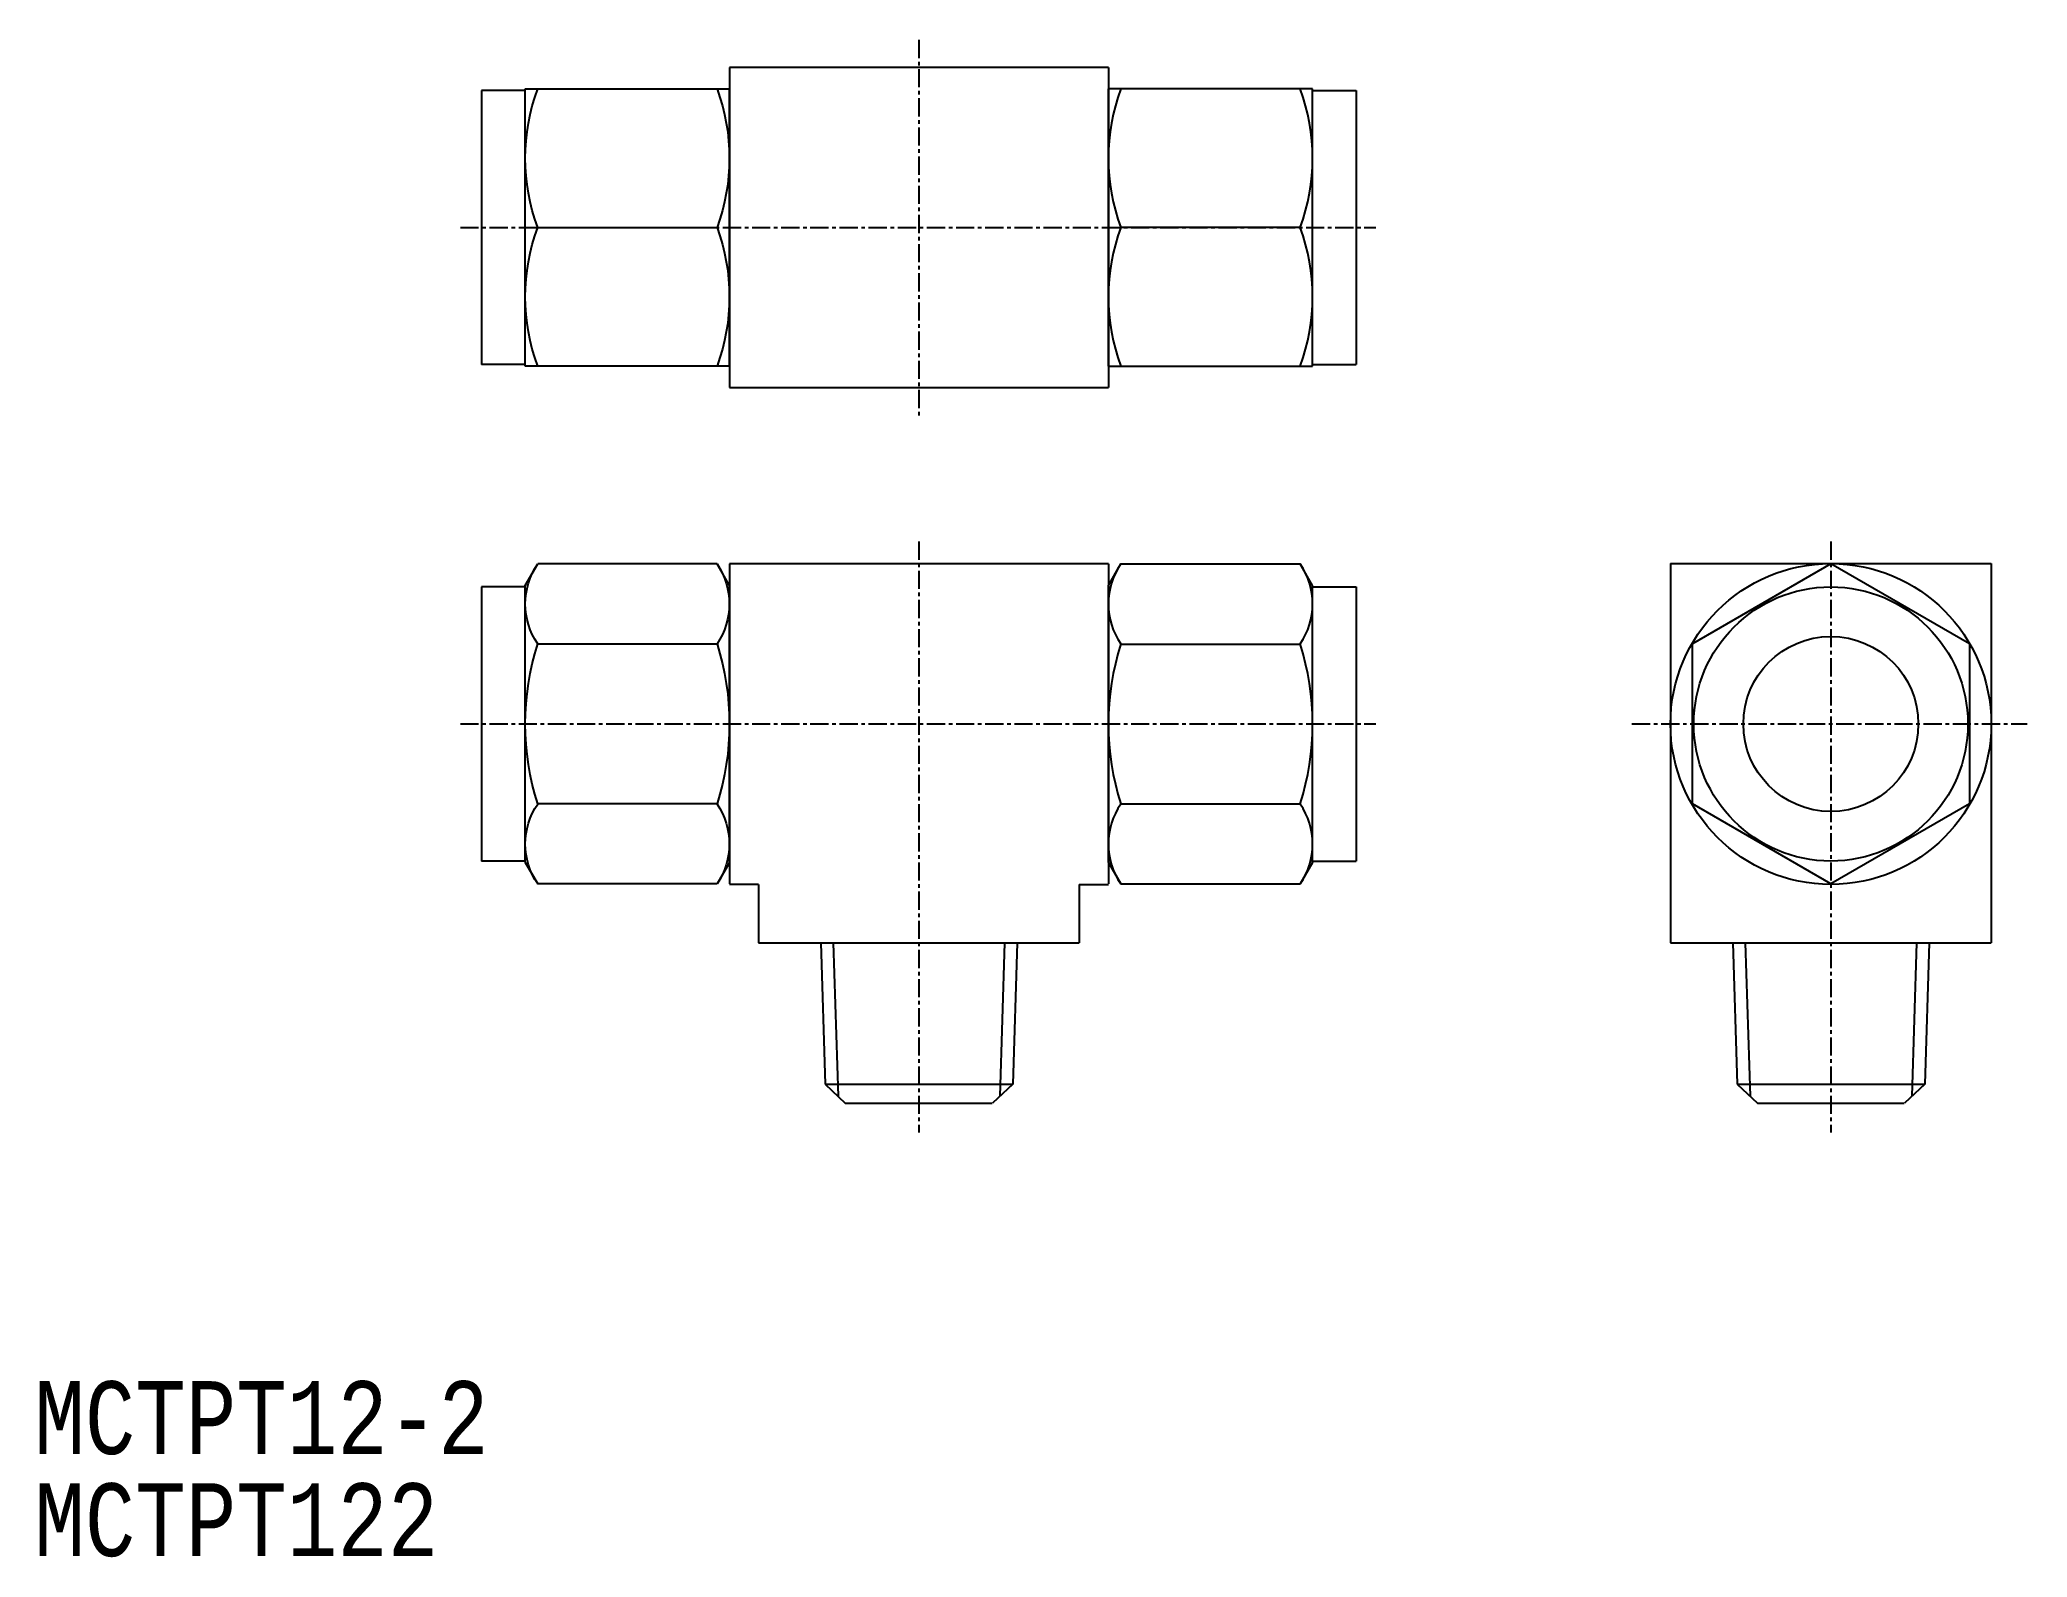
# Model space of a CAD drawing. Extents: x 60 to 196, y 153 to 258.
import ezdxf

# ---------------------------------------------------------------- set-up
doc = ezdxf.new("R2010")
doc.units = 0
doc.linetypes.add('CENTER', pattern=[2, 1.25, -0.25, 0.25, -0.25])
doc.layers.get('0').update_dxf_attribs({"linetype": 'CONTINUOUS'})
doc.layers.add('CENTER', color=1, linetype='CENTER')
doc.styles.add('HEKANJI', font='monotxt.shx', dxfattribs={"width": 0.715, "height": 3.2, "bigfont": 'bigfont.shx'})

# ---------------------------------------------------------------- blocks, each defined once
blk = doc.blocks.new('A$C30516091')
for p, q in [((0, -9.5), (0, 9.5)), ((14, 9.5), (0, 9.5)), ((14, -9.5), (14, 9.5)), ((13.15, 0), (0.85, 0)), ((0, -9.5), (14, -9.5))]:
    blk.add_line(p, q)
for centre, start, end in [((13.72, 4.75), 159.7438, 200.2562), ((0.28, 4.75), 339.7438, 20.2562), ((13.72, -4.75), 159.7438, 200.2562), ((0.28, -4.75), 339.7438, 20.2562)]:
    blk.add_arc(centre, 13.72, start, end)
blk = doc.blocks.new('A$C13CA6C61')
for p, q in [((0, 9.5), (0.85, 10.97)), ((14, 9.5), (13.15, 10.97)), ((14, -5.48), (14, -5.48)), ((0, -9.5), (0.85, -10.97)), ((14, -9.5), (13.15, -10.97))]:
    blk.add_line(p, q)
at = {"color": 7, "linetype": 'CONTINUOUS'}
for p, q in [((0.85, 10.97), (13.15, 10.97)), ((0, -9.5), (0, 9.5)), ((14, -9.5), (14, 9.5)), ((0.85, 5.48), (13.15, 5.48)), ((0.85, -5.48), (13.15, -5.48)), ((0.85, -10.97), (13.15, -10.97))]:
    blk.add_line(p, q, dxfattribs=at)
for centre, radius, start, end in [((4.85, 8.23), 4.85, 145.589, 214.4111), ((9.15, 8.23), 4.85, 325.5889, 34.411), ((18.15, 0), 18.15, 162.412, 197.588), ((-4.15, 0), 18.15, 342.412, 17.588), ((4.85, -8.23), 4.85, 145.5889, 214.411), ((9.15, -8.23), 4.85, 325.589, 34.4111)]:
    blk.add_arc(centre, radius, start, end)

msp = doc.modelspace()

# ---------------------------------------------------------------- linework, layer by layer
at = {"color": 7, "linetype": 'CONTINUOUS'}
for p, q in [((107.14, 255.64), (133.14, 255.64)), ((107.14, 255.61), (107.14, 233.67)), ((133.14, 255.61), (133.14, 233.67)), ((90.14, 254.04), (90.14, 235.24)), ((93.14, 254.04), (90.14, 254.04)), ((147.14, 254.04), (150.14, 254.04)), ((150.14, 254.04), (150.14, 235.24)), ((93.14, 235.24), (90.14, 235.24)), ((147.14, 235.24), (150.14, 235.24)), ((133.14, 233.64), (107.14, 233.64)), ((107.14, 221.6), (133.14, 221.6)), ((107.14, 221.57), (107.14, 199.63)), ((133.14, 221.57), (133.14, 199.63)), ((171.69, 221.6), (171.69, 195.6)), ((171.69, 221.6), (193.69, 221.6)), ((182.69, 221.57), (173.19, 216.09)), ((192.19, 216.09), (182.69, 221.57)), ((193.69, 221.6), (193.69, 195.6)), ((90.14, 220), (90.14, 201.2)), ((93.14, 220), (90.14, 220)), ((147.14, 220), (150.14, 220)), ((150.14, 220), (150.14, 201.2)), ((173.19, 205.12), (173.19, 216.09)), ((192.19, 216.09), (192.19, 205.12)), ((182.69, 199.63), (173.19, 205.12)), ((192.19, 205.12), (182.69, 199.63)), ((93.14, 201.2), (90.14, 201.2)), ((147.14, 201.2), (150.14, 201.2)), ((109.14, 199.6), (107.14, 199.6)), ((109.14, 199.6), (109.14, 195.6)), ((131.14, 199.6), (131.14, 195.6)), ((131.14, 199.6), (133.14, 199.6)), ((109.14, 195.6), (131.14, 195.6)), ((113.4, 195.6), (113.7, 185.9)), ((126.87, 195.6), (126.57, 185.9)), ((171.69, 195.6), (193.69, 195.6)), ((175.96, 195.6), (176.26, 185.9)), ((189.43, 195.6), (189.13, 185.9)), ((113.7, 185.9), (126.57, 185.9)), ((113.7, 185.9), (115.09, 184.6)), ((126.57, 185.9), (125.18, 184.6)), ((176.26, 185.9), (189.13, 185.9)), ((176.26, 185.9), (177.65, 184.6)), ((189.13, 185.9), (187.74, 184.6)), ((115.09, 184.6), (125.16, 184.6)), ((177.65, 184.6), (187.72, 184.6))]:
    msp.add_line(p, q, dxfattribs=at)
at = {"color": 3, "linetype": 'CONTINUOUS'}
for p, q in [((114.26, 195.6), (114.59, 185.07)), ((126.01, 195.6), (125.69, 185.07)), ((176.82, 195.6), (177.15, 185.07)), ((188.57, 195.6), (188.24, 185.07))]:
    msp.add_line(p, q, dxfattribs=at)
at = {"color": 7, "linetype": 'CONTINUOUS'}
for radius in [11, 9.4, 6]:
    msp.add_circle((182.69, 210.6), radius, dxfattribs=at)
at = {"layer": 'CENTER', "color": 1, "linetype": 'CENTER'}
for p, q in [((120.14, 257.51), (120.14, 231.58)), ((88.69, 244.64), (151.47, 244.64)), ((120.14, 223.11), (120.14, 182.59)), ((182.69, 223.11), (182.69, 182.59)), ((88.69, 210.6), (151.47, 210.6)), ((169.05, 210.6), (196.16, 210.6))]:
    msp.add_line(p, q, dxfattribs=at)

# ---------------------------------------------------------------- block references
at = {"color": 7, "linetype": 'CONTINUOUS', "xscale": -1}
for name, p in [('A$C30516091', (107.14, 244.64)), ('A$C13CA6C61', (107.14, 210.6))]:
    msp.add_blockref(name, p, dxfattribs=at)
at = {"color": 7, "linetype": 'CONTINUOUS'}
for name, p in [('A$C30516091', (133.14, 244.64)), ('A$C13CA6C61', (133.14, 210.6))]:
    msp.add_blockref(name, p, dxfattribs=at)

# ---------------------------------------------------------------- texts
at = {"style": 'HEKANJI', "width": 0.8}
for s, p in [('MCTPT12-2', (59.47, 160.54)), ('MCTPT122', (59.47, 153.54))]:
    msp.add_text(s, height=5, dxfattribs=at).set_placement(p)

doc.saveas('drawing.dxf')
